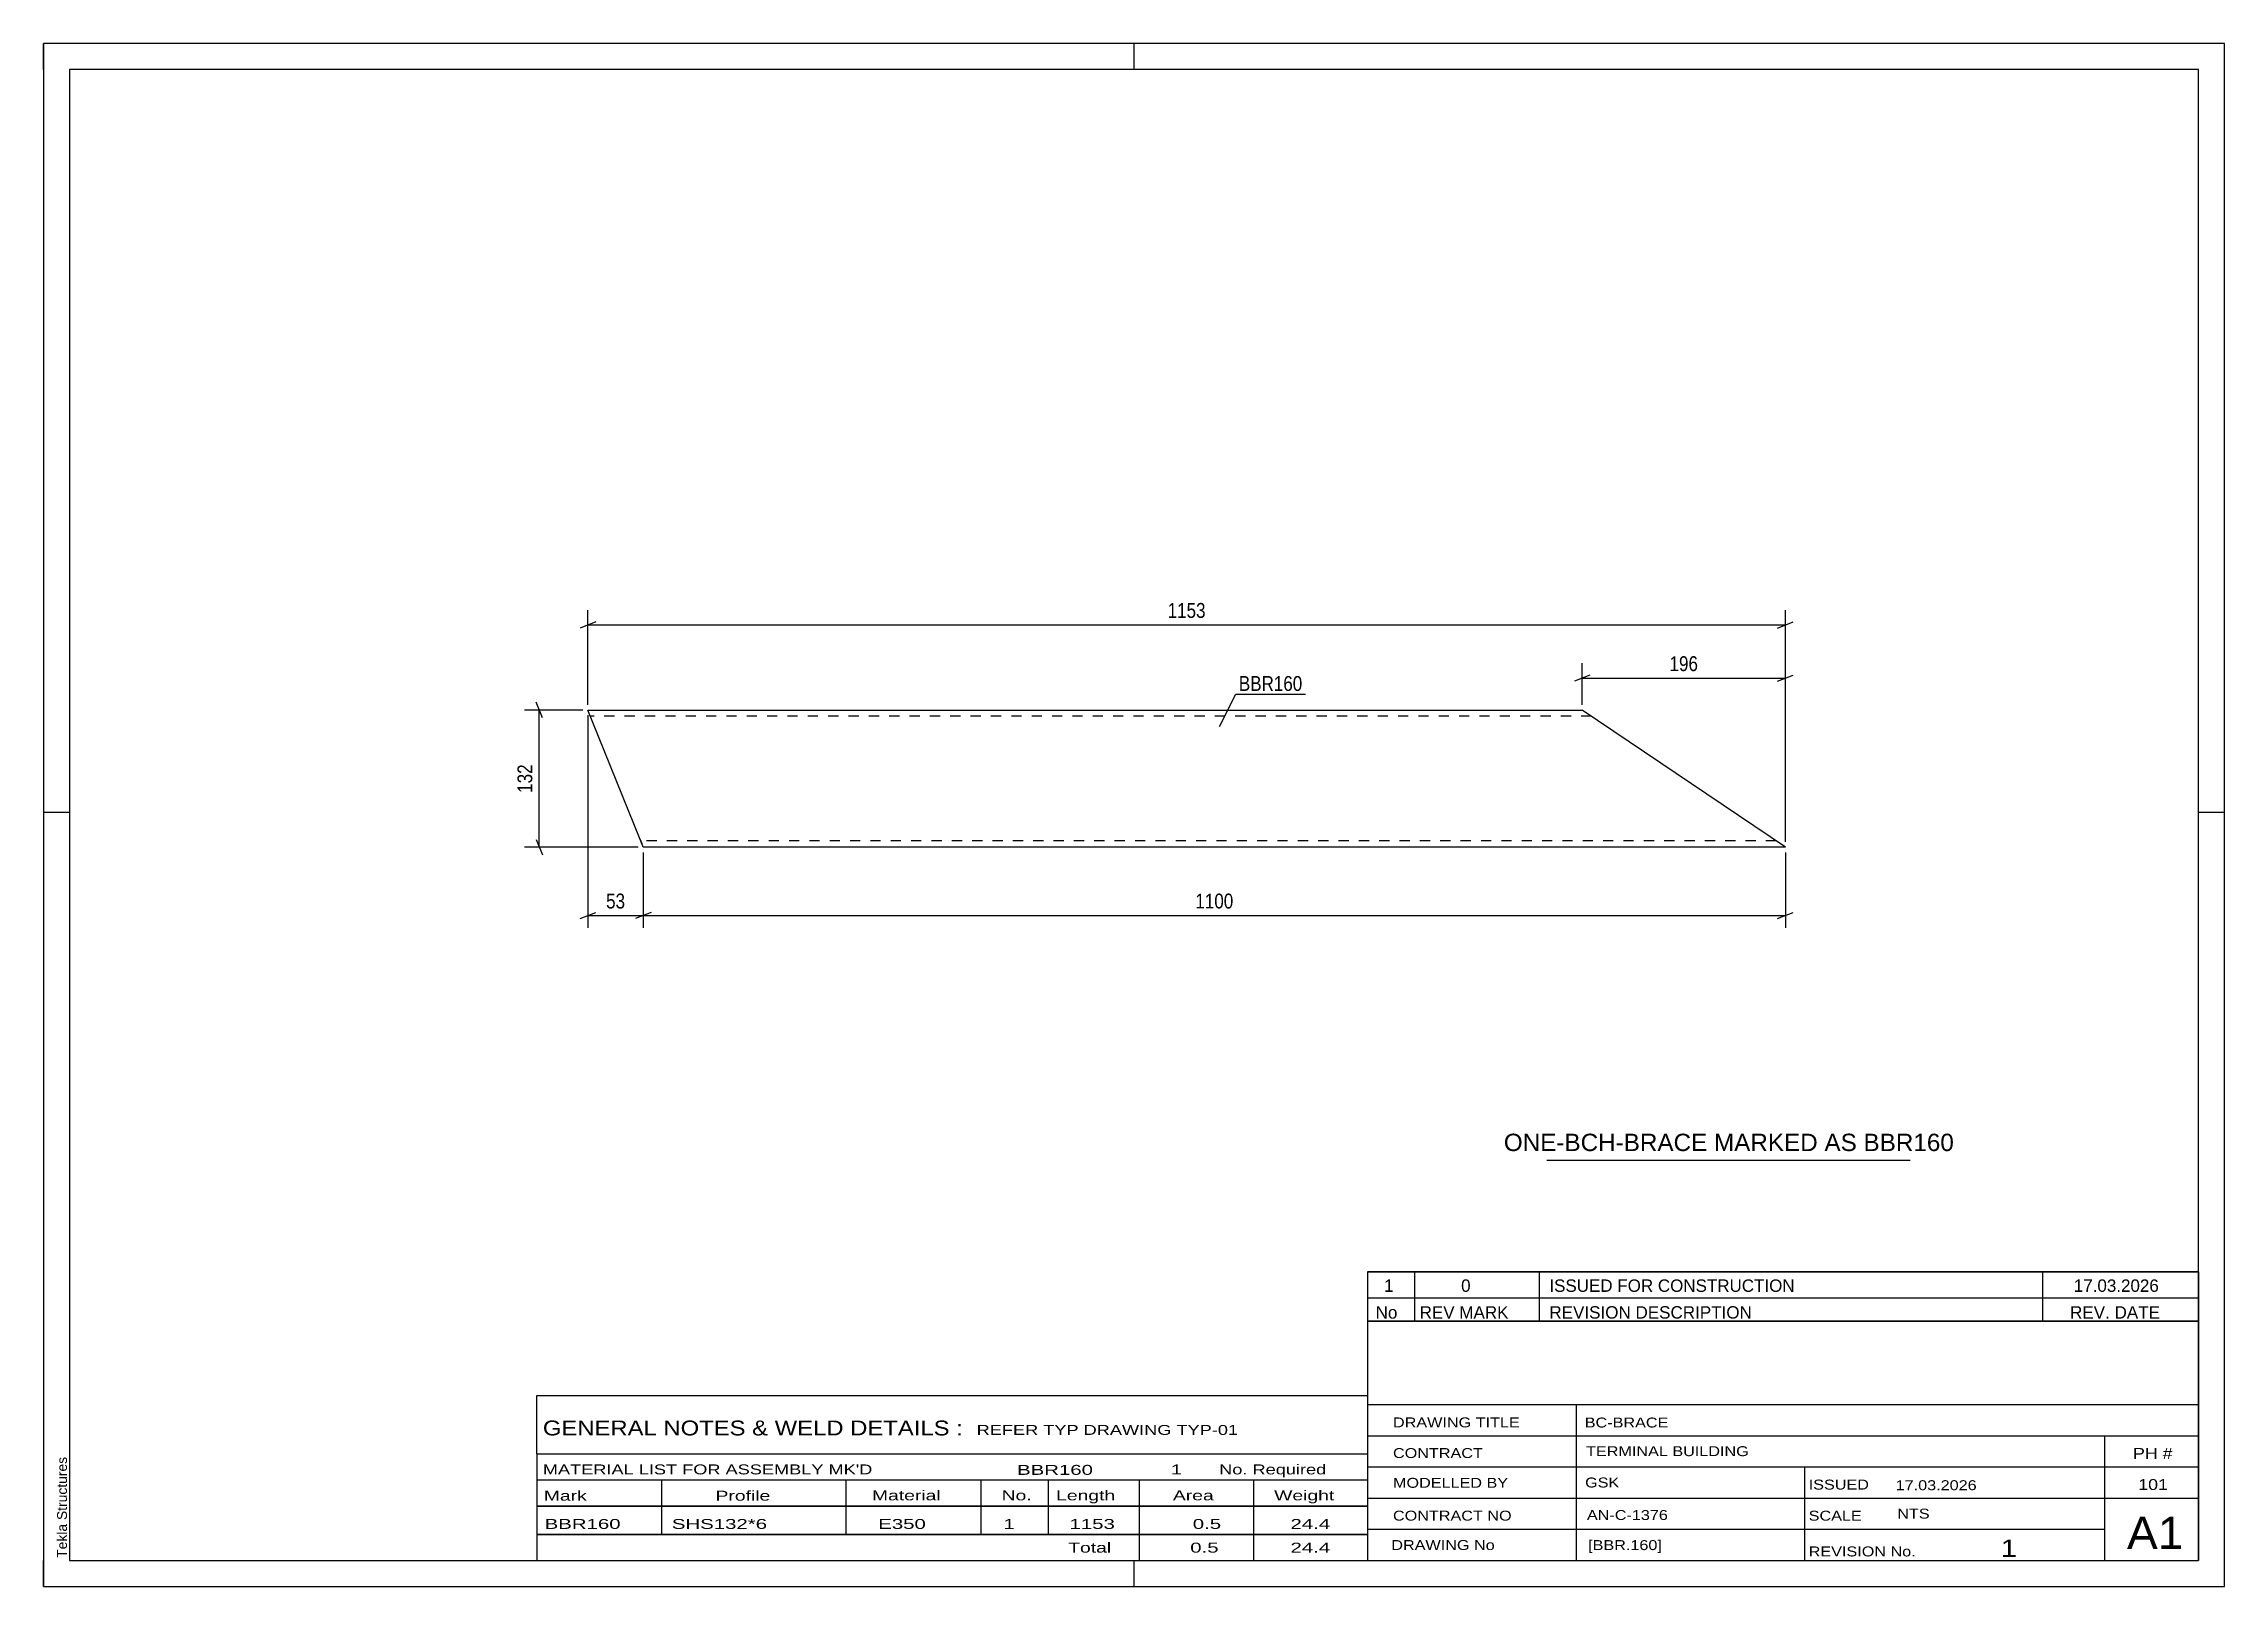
# Model space of a CAD drawing. Header units: millimetres. Extents: x 0 to 420, y 0 to 297.
import ezdxf

# ---------------------------------------------------------------- set-up
doc = ezdxf.new("R2010")
doc.units = ezdxf.units.MM
doc.linetypes.add('DXK_LINE_DOT2', pattern=[3.9198, 1.9599, -1.9599])
doc.styles.add('Arial', font='ARIAL.TTF', dxfattribs={"height": 0.2})
doc.styles.add('Arial Narrow', font='ARIALN.TTF', dxfattribs={"height": 0.2})

# ---------------------------------------------------------------- blocks, each defined once
blk = doc.blocks.new('Unknown-580740323-1161')
at = {"color": 5, "linetype": 'Continuous'}
for p, q in [((420, 297), (0, 297)), ((0, 297), (0, 0)), ((0, 292), (0, 297)), ((210, 292), (210, 297)), ((420, 0), (420, 297)), ((415, 292), (5, 292)), ((5, 292), (5, 5)), ((415, 5), (415, 292)), ((5, 149), (0, 149)), ((420, 149), (415, 149)), ((0, 0), (0, 5)), ((5, 5), (415, 5)), ((210, 0), (210, 5)), ((0, 0), (420, 0))]:
    blk.add_line(p, q, dxfattribs=at)
at = {"color": 174, "linetype": 'Continuous', "style": 'Arial'}
blk.add_text('Tekla Structures', height=1.9102, rotation=90, dxfattribs=at).set_placement((4.5, 5.5))
blk = doc.blocks.new('Part-580740323-1270 - 1252')
at = {"color": 2, "linetype": 'Continuous'}
for p, q in [((105.8, 166.31), (104.83, 168.71)), ((104.83, 168.71), (296.31, 168.71)), ((335.45, 142.31), (296.31, 168.71)), ((114.89, 143.79), (105.8, 166.31)), ((115.42, 142.49), (114.89, 143.79)), ((115.49, 142.31), (115.42, 142.49)), ((335.45, 142.31), (115.49, 142.31))]:
    blk.add_line(p, q, dxfattribs=at)
at = {"color": 7, "linetype": 'DXK_LINE_DOT2'}
for p, q in [((298.09, 167.51), (105.31, 167.51)), ((114.89, 143.79), (115.21, 143.01)), ((115.01, 143.51), (114.97, 143.6)), ((333.67, 143.51), (115.01, 143.51)), ((333.15, 143.86), (333.25, 143.79)), ((333.54, 143.6), (333.67, 143.51)), ((115.49, 142.31), (115.49, 142.31))]:
    blk.add_line(p, q, dxfattribs=at)
blk = doc.blocks.new('StraightDimension-580740323-1400 - 1252')
at = {"color": 7, "linetype": 'Continuous'}
for p, q in [((115.49, 141.31), (115.49, 126.75)), ((335.45, 141.31), (335.45, 126.75)), ((116.99, 129.75), (113.99, 128.55)), ((115.49, 129.15), (335.45, 129.15)), ((333.95, 128.55), (336.95, 129.75))]:
    blk.add_line(p, q, dxfattribs=at)
at = {"color": 0}
blk.add_wipeout([(229.73, 129.9), (229.73, 134.1), (221.22, 134.1), (221.22, 129.9)], dxfattribs=at)
at = {"color": 3, "style": 'Arial Narrow'}
blk.add_text('1100', height=2.863, dxfattribs=at).set_placement((221.82, 130.5))
blk = doc.blocks.new('StraightDimension-580740323-1384 - 1252')
at = {"color": 7, "linetype": 'Continuous'}
for p, q in [((296.31, 169.71), (296.31, 177.7)), ((335.45, 143.31), (335.45, 177.7)), ((297.81, 175.45), (294.81, 174.25)), ((296.31, 174.85), (335.45, 174.85)), ((333.95, 174.25), (336.95, 175.45))]:
    blk.add_line(p, q, dxfattribs=at)
at = {"color": 0}
blk.add_wipeout([(319.22, 175.6), (319.22, 179.8), (312.54, 179.8), (312.54, 175.6)], dxfattribs=at)
at = {"color": 3, "style": 'Arial Narrow'}
blk.add_text('196', height=2.863, dxfattribs=at).set_placement((313.14, 176.2))
blk = doc.blocks.new('StraightDimension-580740323-1357 - 1252')
at = {"color": 7, "linetype": 'Continuous'}
for p, q in [((106.33, 185.7), (103.33, 184.5)), ((104.83, 169.71), (104.83, 187.95)), ((104.83, 185.1), (335.45, 185.1)), ((333.95, 184.5), (336.95, 185.7)), ((335.45, 143.31), (335.45, 187.95))]:
    blk.add_line(p, q, dxfattribs=at)
at = {"color": 0}
blk.add_wipeout([(224.39, 185.85), (224.39, 190.05), (215.88, 190.05), (215.88, 185.85)], dxfattribs=at)
at = {"color": 3, "style": 'Arial Narrow'}
blk.add_text('1153', height=2.863, dxfattribs=at).set_placement((216.48, 186.45))
blk = doc.blocks.new('StraightDimension-580740323-1401 - 1252')
at = {"color": 7, "linetype": 'Continuous'}
for p, q in [((104.83, 167.71), (104.83, 126.75)), ((115.49, 141.31), (115.49, 126.75)), ((103.33, 128.55), (106.33, 129.75)), ((104.83, 129.15), (115.49, 129.15)), ((116.99, 129.75), (113.99, 128.55))]:
    blk.add_line(p, q, dxfattribs=at)
at = {"color": 0}
blk.add_wipeout([(112.59, 129.9), (112.59, 134.1), (107.73, 134.1), (107.73, 129.9)], dxfattribs=at)
at = {"color": 3, "style": 'Arial Narrow'}
blk.add_text('53', height=2.863, dxfattribs=at).set_placement((108.33, 130.5))
blk = doc.blocks.new('StraightDimension-580740323-1429 - 1252')
at = {"color": 7, "linetype": 'Continuous'}
for p, q in [((103.83, 168.71), (92.62, 168.71)), ((96.07, 167.21), (94.87, 170.21)), ((95.47, 142.31), (95.47, 168.71)), ((94.87, 143.81), (96.07, 140.81)), ((114.49, 142.31), (92.62, 142.31))]:
    blk.add_line(p, q, dxfattribs=at)
at = {"color": 0}
blk.add_wipeout([(94.72, 158.85), (90.52, 158.85), (90.52, 152.17), (94.72, 152.17)], dxfattribs=at)
at = {"color": 3, "style": 'Arial Narrow'}
blk.add_text('132', height=2.863, rotation=90.0002, dxfattribs=at).set_placement((94.12, 152.77))
blk = doc.blocks.new('Unknown-580740323-1615')
at = {"color": 7, "linetype": 'Continuous'}
for p, q in [((255, 60.55), (415, 60.55)), ((415, 60.55), (255, 60.55)), ((255, 60.55), (255, 55.55)), ((264, 60.55), (264, 55.55)), ((288, 60.55), (288, 55.55)), ((385, 60.55), (385, 55.55)), ((415, 60.55), (415, 55.55)), ((255, 55.55), (415, 55.55)), ((255, 55.55), (255, 51.05)), ((255, 55.55), (415, 55.55)), ((264, 55.55), (264, 51.05)), ((288, 55.55), (288, 51.05)), ((385, 55.55), (385, 51.05)), ((415, 55.55), (415, 51.05)), ((415, 51.05), (255, 51.05))]:
    blk.add_line(p, q, dxfattribs=at)
at = {"color": 7, "linetype": 'Continuous', "style": 'Arial Narrow'}
for s, height, width, p in [('1', 2.39, 1.196471, (258.16, 56.7)), ('0', 2.39, 1.196471, (273, 56.7)), ('ISSUED FOR CONSTRUCTION', 2.3861, 1.196471, (290, 56.7)), ('17.03.2026', 2.386, 1.196471, (391, 56.7)), ('No', 2.386, 1.2, (256.54, 51.55)), ('REV MARK', 2.386, 1.2, (265, 51.55)), ('REVISION DESCRIPTION', 2.3861, 1.2, (290, 51.55)), ('REV. DATE', 2.386, 1.2, (390.28, 51.55))]:
    blk.add_text(s, height=height, dxfattribs=dict(at, width=width)).set_placement(p)
blk = doc.blocks.new('Unknown-580740323-1614')
at = {"color": 7, "linetype": 'Continuous'}
for p, q in [((255, 51.05), (255, 5)), ((255, 51.05), (415, 51.05)), ((415, 51), (415, 5)), ((255, 35), (415, 35)), ((295.14, 35), (295.14, 5)), ((255, 29), (415, 29)), ((397, 5.05), (397, 29.05)), ((255, 23), (415, 23)), ((339.14, 23), (339.14, 5)), ((255, 17), (415, 17)), ((255, 11), (397, 11)), ((255, 5), (415, 5))]:
    blk.add_line(p, q, dxfattribs=at)
at = {"color": 7, "style": 'Arial Narrow'}
for s, height, width, p in [('DRAWING TITLE', 1.9089, 1.425378, (259.88, 30.61)), ('BC-BRACE', 1.909, 1.425378, (296.81, 30.59)), ('CONTRACT', 1.909, 1.425378, (259.88, 24.71)), ('TERMINAL BUILDING', 1.9089, 1.425378, (297.06, 25.07)), ('MODELLED BY', 1.9089, 1.425378, (259.88, 18.98)), ('GSK', 1.909, 1.425378, (296.88, 19.04)), ('ISSUED', 1.909, 1.425378, (339.94, 18.64)), ('17.03.2026', 1.909, 1.425378, (356.69, 18.52)), ('CONTRACT NO', 1.9089, 1.425378, (259.88, 12.66)), ('AN-C-1376', 1.909, 1.425378, (297.23, 12.78)), ('SCALE', 1.909, 1.425378, (339.94, 12.65)), ('A1', 6.204, 1.25, (401.24, 7.2)), ('DRAWING No', 1.909, 1.425378, (259.56, 7)), ('[BBR.160]', 1.909, 1.425378, (297.46, 6.99)), ('1', 3.34, 1.5, (376.91, 5.68)), ('REVISION No.', 1.9089, 1.425378, (339.94, 5.77))]:
    blk.add_text(s, height=height, dxfattribs=dict(at, width=width)).set_placement(p)
at = {"color": 7, "linetype": 'Continuous', "style": 'Arial Narrow'}
for s, height, width, p in [('PH #', 2.1, 1.42538, (402.4, 24.55)), ('101', 2.1, 1.42538, (403.41, 18.55)), ('NTS', 1.909, 1.425378, (357, 13.05))]:
    blk.add_text(s, height=height, dxfattribs=dict(at, width=width)).set_placement(p)
blk = doc.blocks.new('Unknown-580740323-1616')
at = {"color": 7, "linetype": 'Continuous'}
for p, q in [((95, 36.75), (255, 36.75)), ((95, 25.5), (95, 36.75)), ((255, 36.75), (255, 25.5)), ((95, 25.5), (255, 25.5)), ((95, 25.5), (95, 20.5)), ((255, 25.5), (255, 20.5)), ((95, 20.5), (255, 20.5)), ((95, 20.5), (95, 15.5)), ((119, 20.5), (119, 15.5)), ((154.5, 20.5), (154.5, 15.5)), ((180.5, 20.5), (180.5, 15.5)), ((193.5, 20.5), (193.5, 15.5)), ((211, 20.5), (211, 15.5)), ((233, 20.5), (233, 15.5)), ((255, 20.5), (255, 15.5)), ((95, 15.5), (255, 15.5)), ((95, 15.45), (95, 10.05)), ((95, 15.45), (255, 15.45)), ((119, 15.5), (119, 10)), ((154.5, 15.5), (154.5, 10)), ((180.5, 15.5), (180.5, 10)), ((193.5, 15.5), (193.5, 10)), ((211, 15.5), (211, 10)), ((233, 15.5), (233, 10)), ((255, 15.45), (255, 10.05)), ((95, 10.05), (255, 10.05)), ((95, 10), (255, 10)), ((95, 10), (95, 5)), ((211, 10), (211, 5)), ((233, 10), (233, 5)), ((255, 10), (255, 5)), ((95, 5), (255, 5))]:
    blk.add_line(p, q, dxfattribs=at)
at = {"color": 7, "style": 'Arial Narrow'}
for s, height, width, p in [('GENERAL NOTES & WELD DETAILS :', 2.8633, 1.4, (96.15, 29.06)), ('REFER TYP DRAWING TYP-01', 1.9089, 1.6, (179.7, 29.16)), ("MATERIAL LIST FOR ASSEMBLY MK'D", 1.9089, 1.6, (96.15, 21.56)), ('BBR160', 1.909, 1.794707, (187.48, 21.47)), ('1', 1.91, 1.794707, (217.08, 21.56)), ('No. Required', 1.9089, 1.6, (226.41, 21.56)), ('Mark', 1.909, 1.7, (96.34, 16.5)), ('Profile', 1.909, 1.7, (129.41, 16.5)), ('Material', 1.909, 1.7, (159.54, 16.56)), ('No.', 1.909, 1.7, (184.5, 16.56)), ('Length', 1.909, 1.7, (195, 16.56)), ('Area', 1.909, 1.7, (217.5, 16.56)), ('Weight', 1.909, 1.7, (237, 16.56))]:
    blk.add_text(s, height=height, dxfattribs=dict(at, width=width)).set_placement(p)
at = {"color": 7, "linetype": 'Continuous', "style": 'Arial Narrow'}
for s, height, width, p in [('BBR160', 1.909, 1.794707, (96.5, 11.06)), ('SHS132*6', 1.909, 1.794707, (121, 11.06)), ('E350', 1.909, 1.794707, (160.74, 11.06)), ('1', 1.91, 1.794707, (184.86, 11.06)), ('1153', 1.909, 1.794707, (197.58, 11.06)), ('0.5', 1.909, 1.794707, (221.32, 11.06)), ('24.4', 1.909, 1.794707, (240.14, 11.06)), ('Total', 1.909, 1.7, (197.33, 6.5)), ('0.5', 1.909, 1.794707, (220.83, 6.5)), ('24.4', 1.909, 1.794707, (240.14, 6.5))]:
    blk.add_text(s, height=height, dxfattribs=dict(at, width=width)).set_placement(p)
blk = doc.blocks.new('Unknown-580740323-1617')
at = {"color": 7, "linetype": 'Continuous'}
blk.add_line((289.5, 82.05), (359.5, 82.05), dxfattribs=at)
at = {"color": 7, "style": 'Arial'}
blk.add_text('ONE-BCH-BRACE MARKED AS BBR160', height=3.3428, dxfattribs=at).set_placement((281.23, 83.8))
blk = doc.blocks.new('Mark-580740323-1265 - 1252')
at = {"color": 0}
blk.add_wipeout([(242.43, 172.38), (242.43, 175.38), (230.19, 175.38), (230.19, 172.38)], dxfattribs=at)
blk.add_wipeout([(242.43, 172.38), (242.43, 175.38), (230.19, 175.38), (230.19, 172.38)], dxfattribs=at)
at = {"color": 30, "linetype": 'Continuous'}
for p, q in [((226.45, 165.52), (229.59, 171.78)), ((229.59, 171.78), (243.03, 171.78))]:
    blk.add_line(p, q, dxfattribs=at)
at = {"color": 3, "style": 'Arial Narrow'}
blk.add_text('BBR160', height=2.863, dxfattribs=at).set_placement((230.19, 172.38))

msp = doc.modelspace()

# ---------------------------------------------------------------- block references
for name in ['Unknown-580740323-1161', 'Part-580740323-1270 - 1252', 'Unknown-580740323-1617', 'Unknown-580740323-1615', 'Unknown-580740323-1614', 'Unknown-580740323-1616']:
    msp.add_blockref(name, (0, 0))

# ---------------------------------------------------------------- next in the draw order: block references
msp.add_blockref('StraightDimension-580740323-1400 - 1252', (0, 0))

# ---------------------------------------------------------------- next in the draw order: block references
msp.add_blockref('StraightDimension-580740323-1384 - 1252', (0, 0))

# ---------------------------------------------------------------- next in the draw order: block references
msp.add_blockref('StraightDimension-580740323-1357 - 1252', (0, 0))

# ---------------------------------------------------------------- next in the draw order: block references
for name in ['Mark-580740323-1265 - 1252', 'StraightDimension-580740323-1401 - 1252']:
    msp.add_blockref(name, (0, 0))

# ---------------------------------------------------------------- next in the draw order: block references
msp.add_blockref('StraightDimension-580740323-1429 - 1252', (0, 0))

doc.saveas('drawing.dxf')
